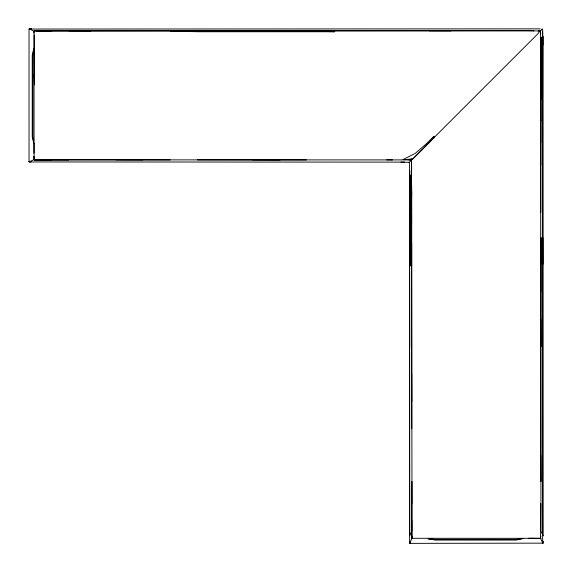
<?xml version="1.0" encoding="UTF-8"?>
<svg xmlns="http://www.w3.org/2000/svg" width="572" height="572" viewBox="0 0 572 572"><rect width="100%" height="100%" fill="white"/><g stroke="black" fill="none" stroke-linecap="round" stroke-linejoin="round"><path stroke-width="0.86" d="M68.719 159.91L34.363 159.86L33.991 156.306L34.299 159.895L41.32 160.017M525.396 30.559L533.826 30.695L34.477 30.867L34.013 31.746L34.077 159.223M409.495 199.592L409.488 209.338L409.545 181.367M411.611 265.951L411.625 242.457L412.033 538.273L409.645 543.214L410.31 543.393M411.733 428.75L411.704 185.764M411.74 538.345L411.761 481.538L411.811 503.703M540.776 142.9L540.762 78.779M540.812 264.293L540.826 237.637L540.869 346.682M409.495 192.592L409.509 186.972M411.625 223.001L411.332 169.641L411.168 242.471L410.589 265.98L410.517 175.146L409.988 180.945L409.531 171.221L409.695 535.771L411.311 532.139L411.697 536.529M540.776 46.975L541.205 37.895L541.219 98.992L541.491 37.623L542.335 36.801L542.392 237.58L542.671 29.651M540.783 165.086L540.519 33.877M411.64 198.984L411.711 191.692M411.554 169.441L411.568 161.383L411.297 160.267L410.396 159.91L34.363 159.86L36.265 159.86M542.885 543.25L543.064 541.255L542.899 543.278L540.533 538.316L413.506 538.302L411.876 538.116L411.79 536.314L412.033 538.273M541.062 538.602L540.533 538.316L540.819 503.517M33.991 32.933L34.105 31.195L36.451 30.831M409.852 541.355L409.759 543.193L411.375 543.364L543.021 543.15M536.7 538.366L540.483 538.216L540.876 536.214M34.077 159.667L29.036 161.833L29.022 29.601L29.408 28.7L31.46 28.643M33.798 31.653L34.492 30.888M411.983 159.588L412.748 158.337L409.616 159.23L402.938 159.674L415.365 153.282L426.741 143.408L433.805 136.279L434.691 136.393L427.835 143.744M29.408 28.7L29.086 29.05L540.168 28.857M533.74 30.788L36.458 31.002L52.038 30.809M409.552 162.319L409.166 162.477L538.259 33.405L539.089 31.939L542.528 29.093L541.77 29.208M413.034 158.83L431.853 139.976M542.814 36.329L542.899 45.009M542.656 543.307L542.792 36.351M411.49 191.77L411.44 160.632M28.922 161.397L29.315 161.947L31.267 161.847M528.893 538.195L536.679 538.302M533.662 30.867L540.025 31.002L540.805 33.591M306.399 159.91L197.44 159.874M34.234 35.021L34.427 84.842L34.213 74.296M400.922 162.119L409.051 162.284L409.559 163.714L409.645 543.214L409.602 541.362M170.177 159.91L115.973 159.802M429.179 30.809L451.008 30.867M68.905 30.809L90.791 30.867M252.338 159.802L280.001 159.874M143.029 159.802L36.265 159.788M41.52 159.874L51.795 159.924M386.715 159.874L392.485 159.924M404.561 162.119L29.315 161.947M408.923 159.945L410.253 160.053M538.259 30.838L539.846 31.181M29.151 28.807L34.034 31.167M540.025 31.002L540.719 33.676M542.992 535.635L540.933 531.009L540.783 237.637L540.805 291.62M543.093 535.857L542.878 36.265M411.547 162.963L411.683 169.333M540.676 47.068L540.554 38.531L540.805 455.791M33.991 153.282L33.934 143.386M542.656 31.732L542.692 36.451M540.683 455.791L540.812 481.345M542.878 237.566L542.957 264.307M540.754 319.219L540.826 346.675M411.597 208.966L411.568 199.006L411.611 223.001M411.69 374.238L411.754 401.501M409.716 266.023L409.638 242.542L409.716 347.733M540.769 99.278L540.797 121.078M540.754 38.338L540.797 212.076M540.883 455.791L540.919 481.381M411.768 520.785L411.79 531.095M33.769 48.577L32.911 55.577L32.911 136.529L33.769 143.443L32.239 136.715L32.239 55.398L33.769 48.577M523.13 538.524L516.309 540.061L434.992 540.061L428.156 538.853L435.17 539.389L516.13 539.389L523.13 538.524M308.451 31.188L170.728 31.188L198.355 31.746L334.799 31.746L308.451 31.188"/></g></svg>
